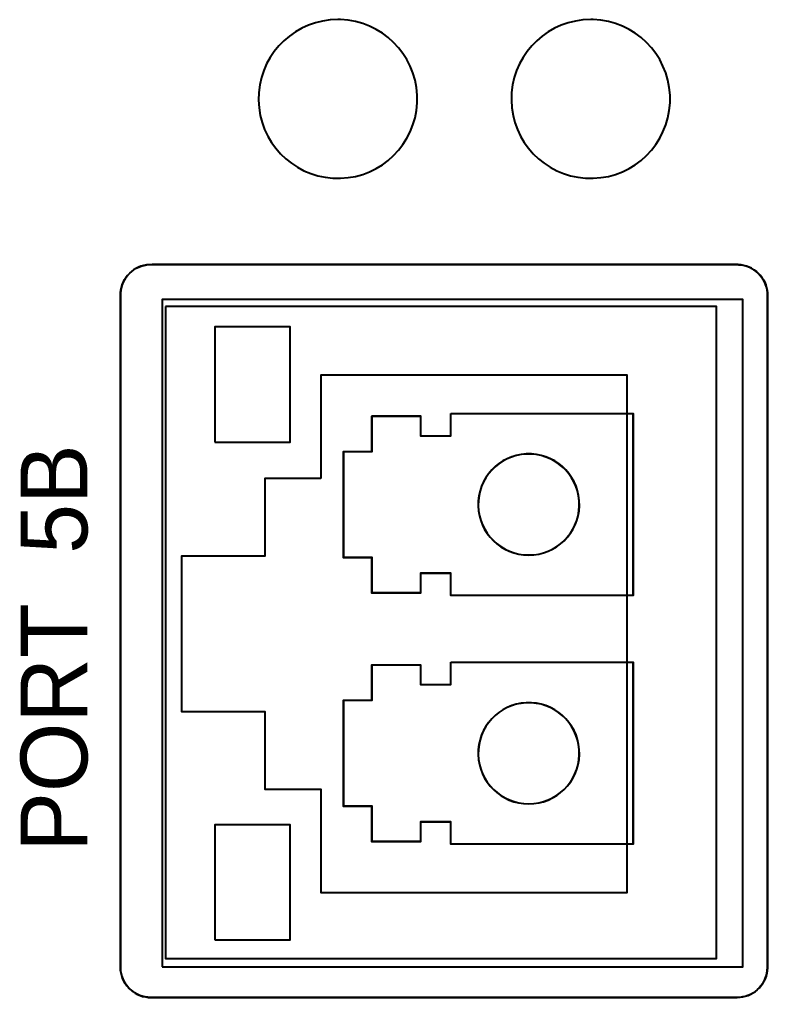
# Model space of a CAD drawing. Extents: x -11 to 35.7, y -8.8 to 26.3.
# Drawn here: x 20.531 to 21.27, y 7.213 to 8.181 of the extents above; entities that cross this region are included whole.
import ezdxf

# ---------------------------------------------------------------- set-up
doc = ezdxf.new("R2010")
doc.units = 0
doc.header["$MEASUREMENT"] = 0
for name, color, linetype in [('3_01___1__10-100BASE_T__A', 7, 'CONTINUOUS'), ('3_02___1__10-100BASE_T__EI', 7, 'CONTINUOUS'), ('3_03___1__100BASE_FX_MM_LC', 7, 'CONTINUOUS'), ('3_04___1__100BASE_FX_MM_LC', 7, 'CONTINUOUS'), ('3_05___2__10-100BASE_T__EI', 7, 'CONTINUOUS'), ('3_06___2__100BASE_FX_MM_LC', 7, 'CONTINUOUS'), ('3_07___1__10-100BASE_T___1', 7, 'CONTINUOUS'), ('3_08___1__10-100BASE_T___1', 7, 'CONTINUOUS'), ('3_09___2__10-100BASE_T___1', 7, 'CONTINUOUS'), ('3_10___2__100BASE_FX_MM_LC', 7, 'CONTINUOUS'), ('5_00_DWG', 7, 'CONTINUOUS')]:
    doc.layers.add(name, color=color, linetype=linetype)

msp = doc.modelspace()

# ---------------------------------------------------------------- linework, layer by layer
at = {"layer": '3_01___1__10-100BASE_T__A'}
msp.add_lwpolyline([(20.6605, 7.21347), (20.65763, 7.21361), (20.65483, 7.21401), (20.65213, 7.21465), (20.64953, 7.21554), (20.64704, 7.21665), (20.64468, 7.21798), (20.64245, 7.2195), (20.64038, 7.22122), (20.63846, 7.22311), (20.63673, 7.22516), (20.63518, 7.22737), (20.63383, 7.22972), (20.63269, 7.23219), (20.63177, 7.23478), (20.63109, 7.23747), (20.63066, 7.24025), (20.6305, 7.24311), (20.63049, 7.2485), (20.63049, 7.26564), (20.63049, 7.29339), (20.63049, 7.33018), (20.63049, 7.37441), (20.63049, 7.4245), (20.63049, 7.47886), (20.63049, 7.5359), (20.63049, 7.59403), (20.63049, 7.65167), (20.63049, 7.70722), (20.63049, 7.7591), (20.63049, 7.80571), (20.63049, 7.84548), (20.63049, 7.87681), (20.63049, 7.89811), (20.63049, 7.9078), (20.63057, 7.91038), (20.6309, 7.91319), (20.63149, 7.91592), (20.63232, 7.91854), (20.63337, 7.92106), (20.63465, 7.92346), (20.63612, 7.92572), (20.63779, 7.92783), (20.63964, 7.92979), (20.64165, 7.93157), (20.64382, 7.93317), (20.64614, 7.93457), (20.64858, 7.93576), (20.65114, 7.93673), (20.65381, 7.93747), (20.65657, 7.93796), (20.65941, 7.9382), (20.66276, 7.93822), (20.67517, 7.93822), (20.69719, 7.93822), (20.72743, 7.93822), (20.76451, 7.93822), (20.80705, 7.93822), (20.85366, 7.93822), (20.90295, 7.93822), (20.95355, 7.93822), (21.00405, 7.93822), (21.05308, 7.93822), (21.09926, 7.93822), (21.14119, 7.93822), (21.1775, 7.93822), (21.20679, 7.93822), (21.22768, 7.93822), (21.23879, 7.93822), (21.24169, 7.93818), (21.24453, 7.93792), (21.24728, 7.93739), (21.24994, 7.93662), (21.25249, 7.93562), (21.25492, 7.9344), (21.25721, 7.93298), (21.25936, 7.93136), (21.26136, 7.92955), (21.26318, 7.92758), (21.26482, 7.92544), (21.26627, 7.92317), (21.26752, 7.92075), (21.26855, 7.91822), (21.26934, 7.91558), (21.2699, 7.91284), (21.2702, 7.91002), (21.27025, 7.90727), (21.27025, 7.89605), (21.27025, 7.87341), (21.27025, 7.84094), (21.27025, 7.80023), (21.27025, 7.75287), (21.27025, 7.70044), (21.27025, 7.64455), (21.27025, 7.58676), (21.27025, 7.52868), (21.27025, 7.47189), (21.27025, 7.41798), (21.27025, 7.36853), (21.27025, 7.32514), (21.27025, 7.2894), (21.27025, 7.26288), (21.27025, 7.24719), (21.27024, 7.24275), (21.27004, 7.2399), (21.26958, 7.23713), (21.26887, 7.23445), (21.26793, 7.23187), (21.26677, 7.22942), (21.26539, 7.22709), (21.26382, 7.2249), (21.26206, 7.22286), (21.26013, 7.22099), (21.25803, 7.2193), (21.25579, 7.2178), (21.25341, 7.2165), (21.25091, 7.21542), (21.24829, 7.21456), (21.24557, 7.21394), (21.24277, 7.21358), (21.24016, 7.21347), (21.23307, 7.21347), (21.21568, 7.21347), (21.18938, 7.21347), (21.15554, 7.21347), (21.11555, 7.21347), (21.07081, 7.21347), (21.02268, 7.21347), (20.97257, 7.21347), (20.92185, 7.21347), (20.87191, 7.21347), (20.82413, 7.21347), (20.7799, 7.21347), (20.74061, 7.21347), (20.70764, 7.21347), (20.68237, 7.21347), (20.6662, 7.21347)], close=True, dxfattribs=at)
at = {"layer": '3_02___1__10-100BASE_T__EI'}
msp.add_lwpolyline([(21.24025, 7.21347), (21.24312, 7.21361), (21.24592, 7.21401), (21.24862, 7.21465), (21.25123, 7.21554), (21.25372, 7.21665), (21.25608, 7.21798), (21.2583, 7.2195), (21.26038, 7.22122), (21.26229, 7.22311), (21.26403, 7.22516), (21.26557, 7.22737), (21.26692, 7.22972), (21.26806, 7.23219), (21.26897, 7.23478), (21.26965, 7.23747), (21.27008, 7.24025), (21.27025, 7.24311), (21.27025, 7.2485), (21.27025, 7.26564), (21.27025, 7.29339), (21.27025, 7.33018), (21.27025, 7.37441), (21.27025, 7.4245), (21.27025, 7.47886), (21.27025, 7.5359), (21.27025, 7.59403), (21.27025, 7.65167), (21.27025, 7.70722), (21.27025, 7.7591), (21.27025, 7.80571), (21.27025, 7.84548), (21.27025, 7.87681), (21.27025, 7.89811), (21.27025, 7.9078), (21.27017, 7.91038), (21.26984, 7.91319), (21.26926, 7.91592), (21.26843, 7.91854), (21.26737, 7.92106), (21.2661, 7.92346), (21.26463, 7.92572), (21.26296, 7.92783), (21.26112, 7.92979), (21.2591, 7.93157), (21.25693, 7.93317), (21.25462, 7.93457), (21.25217, 7.93576), (21.24961, 7.93673), (21.24694, 7.93747), (21.24418, 7.93796), (21.24133, 7.9382), (21.23799, 7.93822), (21.22558, 7.93822), (21.20356, 7.93822), (21.17331, 7.93822), (21.13623, 7.93822), (21.09369, 7.93822), (21.04708, 7.93822), (20.99779, 7.93822), (20.9472, 7.93822), (20.89669, 7.93822), (20.84766, 7.93822), (20.80149, 7.93822), (20.75955, 7.93822), (20.72325, 7.93822), (20.69395, 7.93822), (20.67306, 7.93822), (20.66195, 7.93822), (20.65905, 7.93818), (20.65622, 7.93792), (20.65347, 7.93739), (20.65081, 7.93662), (20.64827, 7.93562), (20.64584, 7.9344), (20.64354, 7.93298), (20.64139, 7.93136), (20.6394, 7.92955), (20.63757, 7.92758), (20.63593, 7.92544), (20.63448, 7.92317), (20.63323, 7.92075), (20.6322, 7.91822), (20.6314, 7.91558), (20.63085, 7.91284), (20.63055, 7.91002), (20.63049, 7.90727), (20.63049, 7.89605), (20.63049, 7.87341), (20.63049, 7.84094), (20.63049, 7.80023), (20.63049, 7.75287), (20.63049, 7.70044), (20.63049, 7.64455), (20.63049, 7.58676), (20.63049, 7.52868), (20.63049, 7.47189), (20.63049, 7.41798), (20.63049, 7.36853), (20.63049, 7.32514), (20.63049, 7.2894), (20.63049, 7.26288), (20.63049, 7.24719), (20.6305, 7.24275), (20.6307, 7.2399), (20.63117, 7.23713), (20.63187, 7.23445), (20.63282, 7.23187), (20.63398, 7.22942), (20.63536, 7.22709), (20.63693, 7.2249), (20.63869, 7.22286), (20.64063, 7.22099), (20.64272, 7.2193), (20.64496, 7.2178), (20.64734, 7.2165), (20.64985, 7.21542), (20.65246, 7.21456), (20.65518, 7.21394), (20.65798, 7.21358), (20.66059, 7.21347), (20.66767, 7.21347), (20.68506, 7.21347), (20.71137, 7.21347), (20.7452, 7.21347), (20.78519, 7.21347), (20.82994, 7.21347), (20.87806, 7.21347), (20.92817, 7.21347), (20.97889, 7.21347), (21.02884, 7.21347), (21.07661, 7.21347), (21.12084, 7.21347), (21.16013, 7.21347), (21.19311, 7.21347), (21.21837, 7.21347), (21.23455, 7.21347)], close=True, dxfattribs=at)
at = {"layer": '3_03___1__100BASE_FX_MM_LC'}
msp.add_lwpolyline([(21.24025, 7.21347), (21.24312, 7.21361), (21.24592, 7.21401), (21.24862, 7.21465), (21.25123, 7.21554), (21.25372, 7.21665), (21.25608, 7.21798), (21.2583, 7.2195), (21.26038, 7.22122), (21.26229, 7.22311), (21.26403, 7.22516), (21.26557, 7.22737), (21.26692, 7.22972), (21.26806, 7.23219), (21.26897, 7.23478), (21.26965, 7.23747), (21.27008, 7.24025), (21.27025, 7.24311), (21.27025, 7.2485), (21.27025, 7.26564), (21.27025, 7.29339), (21.27025, 7.33018), (21.27025, 7.37441), (21.27025, 7.4245), (21.27025, 7.47886), (21.27025, 7.5359), (21.27025, 7.59403), (21.27025, 7.65167), (21.27025, 7.70722), (21.27025, 7.7591), (21.27025, 7.80571), (21.27025, 7.84548), (21.27025, 7.87681), (21.27025, 7.89811), (21.27025, 7.9078), (21.27017, 7.91038), (21.26984, 7.91319), (21.26926, 7.91592), (21.26843, 7.91854), (21.26737, 7.92106), (21.2661, 7.92346), (21.26463, 7.92572), (21.26296, 7.92783), (21.26112, 7.92979), (21.2591, 7.93157), (21.25693, 7.93317), (21.25462, 7.93457), (21.25217, 7.93576), (21.24961, 7.93673), (21.24694, 7.93747), (21.24418, 7.93796), (21.24133, 7.9382), (21.23799, 7.93822), (21.22558, 7.93822), (21.20356, 7.93822), (21.17331, 7.93822), (21.13623, 7.93822), (21.09369, 7.93822), (21.04708, 7.93822), (20.99779, 7.93822), (20.9472, 7.93822), (20.89669, 7.93822), (20.84766, 7.93822), (20.80149, 7.93822), (20.75955, 7.93822), (20.72325, 7.93822), (20.69395, 7.93822), (20.67306, 7.93822), (20.66195, 7.93822), (20.65905, 7.93818), (20.65622, 7.93792), (20.65347, 7.93739), (20.65081, 7.93662), (20.64827, 7.93562), (20.64584, 7.9344), (20.64354, 7.93298), (20.64139, 7.93136), (20.6394, 7.92955), (20.63757, 7.92758), (20.63593, 7.92544), (20.63448, 7.92317), (20.63323, 7.92075), (20.6322, 7.91822), (20.6314, 7.91558), (20.63085, 7.91284), (20.63055, 7.91002), (20.63049, 7.90727), (20.63049, 7.89605), (20.63049, 7.87341), (20.63049, 7.84094), (20.63049, 7.80023), (20.63049, 7.75287), (20.63049, 7.70044), (20.63049, 7.64455), (20.63049, 7.58676), (20.63049, 7.52868), (20.63049, 7.47189), (20.63049, 7.41798), (20.63049, 7.36853), (20.63049, 7.32514), (20.63049, 7.2894), (20.63049, 7.26288), (20.63049, 7.24719), (20.6305, 7.24275), (20.6307, 7.2399), (20.63117, 7.23713), (20.63187, 7.23445), (20.63282, 7.23187), (20.63398, 7.22942), (20.63536, 7.22709), (20.63693, 7.2249), (20.63869, 7.22286), (20.64063, 7.22099), (20.64272, 7.2193), (20.64496, 7.2178), (20.64734, 7.2165), (20.64985, 7.21542), (20.65246, 7.21456), (20.65518, 7.21394), (20.65798, 7.21358), (20.66059, 7.21347), (20.66767, 7.21347), (20.68506, 7.21347), (20.71137, 7.21347), (20.7452, 7.21347), (20.78519, 7.21347), (20.82994, 7.21347), (20.87806, 7.21347), (20.92817, 7.21347), (20.97889, 7.21347), (21.02884, 7.21347), (21.07661, 7.21347), (21.12084, 7.21347), (21.16013, 7.21347), (21.19311, 7.21347), (21.21837, 7.21347), (21.23455, 7.21347)], close=True, dxfattribs=at)
at = {"layer": '3_04___1__100BASE_FX_MM_LC'}
msp.add_lwpolyline([(21.24025, 7.21347), (21.24312, 7.21361), (21.24592, 7.21401), (21.24862, 7.21465), (21.25123, 7.21554), (21.25372, 7.21665), (21.25608, 7.21798), (21.2583, 7.2195), (21.26038, 7.22122), (21.26229, 7.22311), (21.26403, 7.22516), (21.26557, 7.22737), (21.26692, 7.22972), (21.26806, 7.23219), (21.26897, 7.23478), (21.26965, 7.23747), (21.27008, 7.24025), (21.27025, 7.24311), (21.27025, 7.2485), (21.27025, 7.26564), (21.27025, 7.29339), (21.27025, 7.33018), (21.27025, 7.37441), (21.27025, 7.4245), (21.27025, 7.47886), (21.27025, 7.5359), (21.27025, 7.59403), (21.27025, 7.65167), (21.27025, 7.70722), (21.27025, 7.7591), (21.27025, 7.80571), (21.27025, 7.84548), (21.27025, 7.87681), (21.27025, 7.89811), (21.27025, 7.9078), (21.27017, 7.91038), (21.26984, 7.91319), (21.26926, 7.91592), (21.26843, 7.91854), (21.26737, 7.92106), (21.2661, 7.92346), (21.26463, 7.92572), (21.26296, 7.92783), (21.26112, 7.92979), (21.2591, 7.93157), (21.25693, 7.93317), (21.25462, 7.93457), (21.25217, 7.93576), (21.24961, 7.93673), (21.24694, 7.93747), (21.24418, 7.93796), (21.24133, 7.9382), (21.23799, 7.93822), (21.22558, 7.93822), (21.20356, 7.93822), (21.17331, 7.93822), (21.13623, 7.93822), (21.09369, 7.93822), (21.04708, 7.93822), (20.99779, 7.93822), (20.9472, 7.93822), (20.89669, 7.93822), (20.84766, 7.93822), (20.80149, 7.93822), (20.75955, 7.93822), (20.72325, 7.93822), (20.69395, 7.93822), (20.67306, 7.93822), (20.66195, 7.93822), (20.65905, 7.93818), (20.65622, 7.93792), (20.65347, 7.93739), (20.65081, 7.93662), (20.64827, 7.93562), (20.64584, 7.9344), (20.64354, 7.93298), (20.64139, 7.93136), (20.6394, 7.92955), (20.63757, 7.92758), (20.63593, 7.92544), (20.63448, 7.92317), (20.63323, 7.92075), (20.6322, 7.91822), (20.6314, 7.91558), (20.63085, 7.91284), (20.63055, 7.91002), (20.63049, 7.90727), (20.63049, 7.89605), (20.63049, 7.87341), (20.63049, 7.84094), (20.63049, 7.80023), (20.63049, 7.75287), (20.63049, 7.70044), (20.63049, 7.64455), (20.63049, 7.58676), (20.63049, 7.52868), (20.63049, 7.47189), (20.63049, 7.41798), (20.63049, 7.36853), (20.63049, 7.32514), (20.63049, 7.2894), (20.63049, 7.26288), (20.63049, 7.24719), (20.6305, 7.24275), (20.6307, 7.2399), (20.63117, 7.23713), (20.63187, 7.23445), (20.63282, 7.23187), (20.63398, 7.22942), (20.63536, 7.22709), (20.63693, 7.2249), (20.63869, 7.22286), (20.64063, 7.22099), (20.64272, 7.2193), (20.64496, 7.2178), (20.64734, 7.2165), (20.64985, 7.21542), (20.65246, 7.21456), (20.65518, 7.21394), (20.65798, 7.21358), (20.66059, 7.21347), (20.66767, 7.21347), (20.68506, 7.21347), (20.71137, 7.21347), (20.7452, 7.21347), (20.78519, 7.21347), (20.82994, 7.21347), (20.87806, 7.21347), (20.92817, 7.21347), (20.97889, 7.21347), (21.02884, 7.21347), (21.07661, 7.21347), (21.12084, 7.21347), (21.16013, 7.21347), (21.19311, 7.21347), (21.21837, 7.21347), (21.23455, 7.21347)], close=True, dxfattribs=at)
at = {"layer": '3_05___2__10-100BASE_T__EI'}
for points in [[(20.67189, 7.2438), (21.24603, 7.2438), (21.24603, 7.90385), (20.67189, 7.90385), (20.67189, 7.2438)], [(20.72389, 7.7626), (20.79824, 7.7626), (20.79824, 7.87659), (20.72389, 7.87659), (20.72389, 7.7626)], [(20.82849, 7.72655), (20.77337, 7.72655), (20.77337, 7.64978), (20.69074, 7.64978), (20.69074, 7.49624), (20.77337, 7.49624), (20.77337, 7.41947), (20.82849, 7.41947), (20.82849, 7.3171), (21.13163, 7.3171), (21.13163, 7.82893), (20.82849, 7.82893), (20.82849, 7.72655)], [(20.72389, 7.27036), (20.79824, 7.27036), (20.79824, 7.38435), (20.72389, 7.38435), (20.72389, 7.27036)]]:
    msp.add_lwpolyline(points, dxfattribs=at)
at = {"layer": '3_06___2__100BASE_FX_MM_LC'}
for points in [[(20.67512, 7.89685), (20.67512, 7.2521), (21.2199, 7.2521), (21.2199, 7.89685), (20.67512, 7.89685)], [(20.95732, 7.79106), (21.13733, 7.79106), (21.13733, 7.61104), (20.95732, 7.61104), (20.95732, 7.63306), (20.92731, 7.63306), (20.92731, 7.61355), (20.87933, 7.61355), (20.87933, 7.64855), (20.8513, 7.64855), (20.8513, 7.75355), (20.87933, 7.75355), (20.87933, 7.78855), (20.92731, 7.78855), (20.92731, 7.76906), (20.95732, 7.76906), (20.95732, 7.79106)], [(20.95732, 7.54506), (21.13733, 7.54506), (21.13733, 7.36504), (20.95732, 7.36504), (20.95732, 7.38706), (20.92731, 7.38706), (20.92731, 7.36755), (20.87933, 7.36755), (20.87933, 7.40255), (20.8513, 7.40255), (20.8513, 7.50755), (20.87933, 7.50755), (20.87933, 7.54255), (20.92731, 7.54255), (20.92731, 7.52306), (20.95732, 7.52306), (20.95732, 7.54506)]]:
    msp.add_lwpolyline(points, dxfattribs=at)
for points in [[(21.03433, 7.65106), (21.03936, 7.65131), (21.04425, 7.65204), (21.04897, 7.65324), (21.0535, 7.65487), (21.05782, 7.65691), (21.0619, 7.65935), (21.06572, 7.66214), (21.06925, 7.66528), (21.07247, 7.66874), (21.07536, 7.67249), (21.07789, 7.6765), (21.08003, 7.68076), (21.08177, 7.68525), (21.08308, 7.68993), (21.08393, 7.69478), (21.08431, 7.69978), (21.08418, 7.70484), (21.08357, 7.70977), (21.08248, 7.71454), (21.08096, 7.71912), (21.07901, 7.7235), (21.07667, 7.72764), (21.07396, 7.73153), (21.0709, 7.73513), (21.06752, 7.73844), (21.06384, 7.74141), (21.05989, 7.74403), (21.05569, 7.74627), (21.05126, 7.74811), (21.04663, 7.74953), (21.04182, 7.7505), (21.03686, 7.75099), (21.0318, 7.75099), (21.02683, 7.7505), (21.02202, 7.74953), (21.01738, 7.74811), (21.01295, 7.74627), (21.00875, 7.74403), (21.00479, 7.74141), (21.00111, 7.73844), (20.99773, 7.73513), (20.99467, 7.73153), (20.99196, 7.72764), (20.98962, 7.7235), (20.98768, 7.71912), (20.98615, 7.71454), (20.98507, 7.70977), (20.98445, 7.70484), (20.98432, 7.69978), (20.9847, 7.69478), (20.98555, 7.68993), (20.98686, 7.68525), (20.9886, 7.68076), (20.99074, 7.6765), (20.99327, 7.67249), (20.99616, 7.66874), (20.99938, 7.66528), (21.00292, 7.66214), (21.00674, 7.65935), (21.01082, 7.65691), (21.01514, 7.65487), (21.01968, 7.65324), (21.0244, 7.65204), (21.02929, 7.65131)], [(21.03433, 7.40506), (21.03936, 7.40531), (21.04425, 7.40604), (21.04897, 7.40724), (21.0535, 7.40887), (21.05782, 7.41091), (21.0619, 7.41335), (21.06572, 7.41614), (21.06925, 7.41928), (21.07247, 7.42274), (21.07536, 7.42649), (21.07789, 7.4305), (21.08003, 7.43476), (21.08177, 7.43925), (21.08308, 7.44393), (21.08393, 7.44878), (21.08431, 7.45378), (21.08418, 7.45884), (21.08357, 7.46377), (21.08248, 7.46854), (21.08096, 7.47312), (21.07901, 7.4775), (21.07667, 7.48164), (21.07396, 7.48552), (21.0709, 7.48913), (21.06752, 7.49243), (21.06384, 7.4954), (21.05989, 7.49802), (21.05569, 7.50026), (21.05126, 7.5021), (21.04663, 7.50352), (21.04182, 7.50449), (21.03686, 7.50498), (21.0318, 7.50498), (21.02683, 7.50449), (21.02202, 7.50352), (21.01738, 7.5021), (21.01295, 7.50026), (21.00875, 7.49802), (21.00479, 7.4954), (21.00111, 7.49243), (20.99773, 7.48913), (20.99467, 7.48552), (20.99196, 7.48164), (20.98962, 7.4775), (20.98768, 7.47312), (20.98615, 7.46854), (20.98507, 7.46377), (20.98445, 7.45884), (20.98432, 7.45378), (20.9847, 7.44878), (20.98555, 7.44393), (20.98686, 7.43925), (20.9886, 7.43476), (20.99074, 7.4305), (20.99327, 7.42649), (20.99616, 7.42274), (20.99938, 7.41928), (21.00292, 7.41614), (21.00674, 7.41335), (21.01082, 7.41091), (21.01514, 7.40887), (21.01968, 7.40724), (21.0244, 7.40604), (21.02929, 7.40531)]]:
    msp.add_lwpolyline(points, close=True, dxfattribs=at)
at = {"layer": '3_07___1__10-100BASE_T___1'}
msp.add_lwpolyline([(20.6605, 7.21347), (20.65763, 7.21361), (20.65483, 7.21401), (20.65213, 7.21465), (20.64953, 7.21554), (20.64704, 7.21665), (20.64468, 7.21798), (20.64245, 7.2195), (20.64038, 7.22122), (20.63846, 7.22311), (20.63673, 7.22516), (20.63518, 7.22737), (20.63383, 7.22972), (20.63269, 7.23219), (20.63177, 7.23478), (20.63109, 7.23747), (20.63066, 7.24025), (20.6305, 7.24311), (20.63049, 7.2485), (20.63049, 7.26564), (20.63049, 7.29339), (20.63049, 7.33018), (20.63049, 7.37441), (20.63049, 7.4245), (20.63049, 7.47886), (20.63049, 7.5359), (20.63049, 7.59403), (20.63049, 7.65167), (20.63049, 7.70722), (20.63049, 7.7591), (20.63049, 7.80571), (20.63049, 7.84548), (20.63049, 7.87681), (20.63049, 7.89811), (20.63049, 7.9078), (20.63057, 7.91038), (20.6309, 7.91319), (20.63149, 7.91592), (20.63232, 7.91854), (20.63337, 7.92106), (20.63465, 7.92346), (20.63612, 7.92572), (20.63779, 7.92783), (20.63964, 7.92979), (20.64165, 7.93157), (20.64382, 7.93317), (20.64614, 7.93457), (20.64858, 7.93576), (20.65114, 7.93673), (20.65381, 7.93747), (20.65657, 7.93796), (20.65941, 7.9382), (20.66276, 7.93822), (20.67517, 7.93822), (20.69719, 7.93822), (20.72743, 7.93822), (20.76451, 7.93822), (20.80705, 7.93822), (20.85366, 7.93822), (20.90295, 7.93822), (20.95355, 7.93822), (21.00405, 7.93822), (21.05308, 7.93822), (21.09926, 7.93822), (21.14119, 7.93822), (21.1775, 7.93822), (21.20679, 7.93822), (21.22768, 7.93822), (21.23879, 7.93822), (21.24169, 7.93818), (21.24453, 7.93792), (21.24728, 7.93739), (21.24994, 7.93662), (21.25249, 7.93562), (21.25492, 7.9344), (21.25721, 7.93298), (21.25936, 7.93136), (21.26136, 7.92955), (21.26318, 7.92758), (21.26482, 7.92544), (21.26627, 7.92317), (21.26752, 7.92075), (21.26855, 7.91822), (21.26934, 7.91558), (21.2699, 7.91284), (21.2702, 7.91002), (21.27025, 7.90727), (21.27025, 7.89605), (21.27025, 7.87341), (21.27025, 7.84094), (21.27025, 7.80023), (21.27025, 7.75287), (21.27025, 7.70044), (21.27025, 7.64455), (21.27025, 7.58676), (21.27025, 7.52868), (21.27025, 7.47189), (21.27025, 7.41798), (21.27025, 7.36853), (21.27025, 7.32514), (21.27025, 7.2894), (21.27025, 7.26288), (21.27025, 7.24719), (21.27024, 7.24275), (21.27004, 7.2399), (21.26958, 7.23713), (21.26887, 7.23445), (21.26793, 7.23187), (21.26677, 7.22942), (21.26539, 7.22709), (21.26382, 7.2249), (21.26206, 7.22286), (21.26013, 7.22099), (21.25803, 7.2193), (21.25579, 7.2178), (21.25341, 7.2165), (21.25091, 7.21542), (21.24829, 7.21456), (21.24557, 7.21394), (21.24277, 7.21358), (21.24016, 7.21347), (21.23307, 7.21347), (21.21568, 7.21347), (21.18938, 7.21347), (21.15554, 7.21347), (21.11555, 7.21347), (21.07081, 7.21347), (21.02268, 7.21347), (20.97257, 7.21347), (20.92185, 7.21347), (20.87191, 7.21347), (20.82413, 7.21347), (20.7799, 7.21347), (20.74061, 7.21347), (20.70764, 7.21347), (20.68237, 7.21347), (20.6662, 7.21347)], close=True, dxfattribs=at)
at = {"layer": '3_08___1__10-100BASE_T___1'}
for points in [[(20.67498, 7.8967), (20.67498, 7.25195), (21.21977, 7.25195), (21.21977, 7.8967), (20.67498, 7.8967)], [(20.95718, 7.79091), (21.13722, 7.79091), (21.13722, 7.61089), (20.95718, 7.61089), (20.95718, 7.63291), (20.92718, 7.63291), (20.92718, 7.6134), (20.87919, 7.6134), (20.87919, 7.6484), (20.85117, 7.6484), (20.85117, 7.7534), (20.87919, 7.7534), (20.87919, 7.7884), (20.92718, 7.7884), (20.92718, 7.76891), (20.95718, 7.76891), (20.95718, 7.79091)], [(20.95718, 7.54491), (21.13722, 7.54491), (21.13722, 7.3649), (20.95718, 7.3649), (20.95718, 7.38691), (20.92718, 7.38691), (20.92718, 7.3674), (20.87919, 7.3674), (20.87919, 7.4024), (20.85117, 7.4024), (20.85117, 7.50741), (20.87919, 7.50741), (20.87919, 7.5424), (20.92718, 7.5424), (20.92718, 7.52291), (20.95718, 7.52291), (20.95718, 7.54491)]]:
    msp.add_lwpolyline(points, dxfattribs=at)
for points in [[(21.03422, 7.65091), (21.03925, 7.65116), (21.04414, 7.65189), (21.04886, 7.65309), (21.05339, 7.65472), (21.05771, 7.65676), (21.06179, 7.6592), (21.06561, 7.66199), (21.06914, 7.66513), (21.07236, 7.66859), (21.07525, 7.67234), (21.07778, 7.67635), (21.07993, 7.68061), (21.08166, 7.6851), (21.08297, 7.68978), (21.08383, 7.69463), (21.0842, 7.69963), (21.08407, 7.70469), (21.08346, 7.70962), (21.08237, 7.71439), (21.08085, 7.71897), (21.0789, 7.72335), (21.07656, 7.72749), (21.07385, 7.73138), (21.07079, 7.73499), (21.06741, 7.73829), (21.06374, 7.74126), (21.05978, 7.74388), (21.05558, 7.74612), (21.05115, 7.74796), (21.04652, 7.74938), (21.04171, 7.75035), (21.03675, 7.75085), (21.03169, 7.75085), (21.02672, 7.75035), (21.02191, 7.74938), (21.01727, 7.74796), (21.01284, 7.74612), (21.00864, 7.74388), (21.00468, 7.74126), (21.001, 7.73829), (20.99762, 7.73499), (20.99456, 7.73138), (20.99185, 7.72749), (20.98951, 7.72335), (20.98757, 7.71897), (20.98604, 7.71439), (20.98496, 7.70962), (20.98434, 7.70469), (20.98421, 7.69963), (20.98459, 7.69463), (20.98544, 7.68978), (20.98675, 7.6851), (20.98849, 7.68061), (20.99064, 7.67635), (20.99316, 7.67234), (20.99605, 7.66859), (20.99927, 7.66513), (21.00281, 7.66199), (21.00663, 7.6592), (21.01071, 7.65676), (21.01503, 7.65472), (21.01957, 7.65309), (21.02429, 7.65189), (21.02919, 7.65116)], [(21.03422, 7.40491), (21.03925, 7.40516), (21.04414, 7.40589), (21.04886, 7.40709), (21.05339, 7.40872), (21.05771, 7.41076), (21.06179, 7.4132), (21.06561, 7.416), (21.06914, 7.41913), (21.07236, 7.42259), (21.07525, 7.42634), (21.07778, 7.43035), (21.07993, 7.43462), (21.08166, 7.4391), (21.08297, 7.44378), (21.08383, 7.44863), (21.0842, 7.45363), (21.08407, 7.45869), (21.08346, 7.46362), (21.08237, 7.46839), (21.08085, 7.47297), (21.0789, 7.47735), (21.07656, 7.48149), (21.07385, 7.48538), (21.07079, 7.48898), (21.06741, 7.49228), (21.06374, 7.49525), (21.05978, 7.49787), (21.05558, 7.50011), (21.05115, 7.50195), (21.04652, 7.50337), (21.04171, 7.50434), (21.03675, 7.50483), (21.03169, 7.50483), (21.02672, 7.50434), (21.02191, 7.50337), (21.01727, 7.50195), (21.01284, 7.50011), (21.00864, 7.49787), (21.00468, 7.49525), (21.001, 7.49228), (20.99762, 7.48898), (20.99456, 7.48538), (20.99185, 7.48149), (20.98951, 7.47735), (20.98757, 7.47297), (20.98604, 7.46839), (20.98496, 7.46362), (20.98434, 7.45869), (20.98421, 7.45363), (20.98459, 7.44863), (20.98544, 7.44378), (20.98675, 7.4391), (20.98849, 7.43462), (20.99064, 7.43035), (20.99316, 7.42634), (20.99605, 7.42259), (20.99927, 7.41913), (21.00281, 7.416), (21.00663, 7.4132), (21.01071, 7.41076), (21.01503, 7.40872), (21.01957, 7.40709), (21.02429, 7.40589), (21.02919, 7.40516)]]:
    msp.add_lwpolyline(points, close=True, dxfattribs=at)
at = {"layer": '3_09___2__10-100BASE_T___1'}
for points in [[(20.67189, 7.2438), (21.24603, 7.2438), (21.24603, 7.90385), (20.67189, 7.90385), (20.67189, 7.2438)], [(20.72389, 7.7626), (20.79824, 7.7626), (20.79824, 7.87659), (20.72389, 7.87659), (20.72389, 7.7626)], [(20.82849, 7.72655), (20.77337, 7.72655), (20.77337, 7.64978), (20.69074, 7.64978), (20.69074, 7.49624), (20.77337, 7.49624), (20.77337, 7.41947), (20.82849, 7.41947), (20.82849, 7.3171), (21.13163, 7.3171), (21.13163, 7.82893), (20.82849, 7.82893), (20.82849, 7.72655)], [(20.72389, 7.27036), (20.79824, 7.27036), (20.79824, 7.38435), (20.72389, 7.38435), (20.72389, 7.27036)]]:
    msp.add_lwpolyline(points, dxfattribs=at)
at = {"layer": '3_10___2__100BASE_FX_MM_LC'}
for points in [[(20.67512, 7.89685), (20.67512, 7.2521), (21.2199, 7.2521), (21.2199, 7.89685), (20.67512, 7.89685)], [(20.95732, 7.79106), (21.13733, 7.79106), (21.13733, 7.61104), (20.95732, 7.61104), (20.95732, 7.63306), (20.92731, 7.63306), (20.92731, 7.61355), (20.87933, 7.61355), (20.87933, 7.64855), (20.8513, 7.64855), (20.8513, 7.75355), (20.87933, 7.75355), (20.87933, 7.78855), (20.92731, 7.78855), (20.92731, 7.76906), (20.95732, 7.76906), (20.95732, 7.79106)], [(20.95732, 7.54506), (21.13733, 7.54506), (21.13733, 7.36504), (20.95732, 7.36504), (20.95732, 7.38706), (20.92731, 7.38706), (20.92731, 7.36755), (20.87933, 7.36755), (20.87933, 7.40255), (20.8513, 7.40255), (20.8513, 7.50755), (20.87933, 7.50755), (20.87933, 7.54255), (20.92731, 7.54255), (20.92731, 7.52306), (20.95732, 7.52306), (20.95732, 7.54506)]]:
    msp.add_lwpolyline(points, dxfattribs=at)
for points in [[(21.03433, 7.65106), (21.03936, 7.65131), (21.04425, 7.65204), (21.04897, 7.65324), (21.0535, 7.65487), (21.05782, 7.65691), (21.0619, 7.65935), (21.06572, 7.66214), (21.06925, 7.66528), (21.07247, 7.66874), (21.07536, 7.67249), (21.07789, 7.6765), (21.08003, 7.68076), (21.08177, 7.68525), (21.08308, 7.68993), (21.08393, 7.69478), (21.08431, 7.69978), (21.08418, 7.70484), (21.08357, 7.70977), (21.08248, 7.71454), (21.08096, 7.71912), (21.07901, 7.7235), (21.07667, 7.72764), (21.07396, 7.73153), (21.0709, 7.73513), (21.06752, 7.73844), (21.06384, 7.74141), (21.05989, 7.74403), (21.05569, 7.74627), (21.05126, 7.74811), (21.04663, 7.74953), (21.04182, 7.7505), (21.03686, 7.75099), (21.0318, 7.75099), (21.02683, 7.7505), (21.02202, 7.74953), (21.01738, 7.74811), (21.01295, 7.74627), (21.00875, 7.74403), (21.00479, 7.74141), (21.00111, 7.73844), (20.99773, 7.73513), (20.99467, 7.73153), (20.99196, 7.72764), (20.98962, 7.7235), (20.98768, 7.71912), (20.98615, 7.71454), (20.98507, 7.70977), (20.98445, 7.70484), (20.98432, 7.69978), (20.9847, 7.69478), (20.98555, 7.68993), (20.98686, 7.68525), (20.9886, 7.68076), (20.99074, 7.6765), (20.99327, 7.67249), (20.99616, 7.66874), (20.99938, 7.66528), (21.00292, 7.66214), (21.00674, 7.65935), (21.01082, 7.65691), (21.01514, 7.65487), (21.01968, 7.65324), (21.0244, 7.65204), (21.02929, 7.65131)], [(21.03433, 7.40506), (21.03936, 7.40531), (21.04425, 7.40604), (21.04897, 7.40724), (21.0535, 7.40887), (21.05782, 7.41091), (21.0619, 7.41335), (21.06572, 7.41614), (21.06925, 7.41928), (21.07247, 7.42274), (21.07536, 7.42649), (21.07789, 7.4305), (21.08003, 7.43476), (21.08177, 7.43925), (21.08308, 7.44393), (21.08393, 7.44878), (21.08431, 7.45378), (21.08418, 7.45884), (21.08357, 7.46377), (21.08248, 7.46854), (21.08096, 7.47312), (21.07901, 7.4775), (21.07667, 7.48164), (21.07396, 7.48552), (21.0709, 7.48913), (21.06752, 7.49243), (21.06384, 7.4954), (21.05989, 7.49802), (21.05569, 7.50026), (21.05126, 7.5021), (21.04663, 7.50352), (21.04182, 7.50449), (21.03686, 7.50498), (21.0318, 7.50498), (21.02683, 7.50449), (21.02202, 7.50352), (21.01738, 7.5021), (21.01295, 7.50026), (21.00875, 7.49802), (21.00479, 7.4954), (21.00111, 7.49243), (20.99773, 7.48913), (20.99467, 7.48552), (20.99196, 7.48164), (20.98962, 7.4775), (20.98768, 7.47312), (20.98615, 7.46854), (20.98507, 7.46377), (20.98445, 7.45884), (20.98432, 7.45378), (20.9847, 7.44878), (20.98555, 7.44393), (20.98686, 7.43925), (20.9886, 7.43476), (20.99074, 7.4305), (20.99327, 7.42649), (20.99616, 7.42274), (20.99938, 7.41928), (21.00292, 7.41614), (21.00674, 7.41335), (21.01082, 7.41091), (21.01514, 7.40887), (21.01968, 7.40724), (21.0244, 7.40604), (21.02929, 7.40531)]]:
    msp.add_lwpolyline(points, close=True, dxfattribs=at)
at = {"layer": '5_00_DWG'}
for points in [[(20.8455, 8.18061), (20.83787, 8.18024), (20.83044, 8.17917), (20.82326, 8.17741), (20.81635, 8.17502), (20.80975, 8.17201), (20.8035, 8.16843), (20.79762, 8.16431), (20.79215, 8.15969), (20.78713, 8.15459), (20.78259, 8.14905), (20.77856, 8.1431), (20.77507, 8.13679), (20.77217, 8.13013), (20.76988, 8.12317), (20.76824, 8.11595), (20.76728, 8.10848), (20.76703, 8.10082), (20.76752, 8.09322), (20.76871, 8.08583), (20.77057, 8.07869), (20.77307, 8.07182), (20.77617, 8.06528), (20.77984, 8.05908), (20.78405, 8.05327), (20.78875, 8.04787), (20.79393, 8.04293), (20.79954, 8.03846), (20.80554, 8.03452), (20.81192, 8.03113), (20.81862, 8.02832), (20.82562, 8.02614), (20.83289, 8.02461), (20.84039, 8.02376), (20.84806, 8.02364), (20.85563, 8.02425), (20.86298, 8.02555), (20.87008, 8.02753), (20.87689, 8.03013), (20.88338, 8.03333), (20.88951, 8.03709), (20.89526, 8.04138), (20.90058, 8.04617), (20.90545, 8.05142), (20.90983, 8.0571), (20.91369, 8.06317), (20.91698, 8.06961), (20.91969, 8.07637), (20.92177, 8.08342), (20.92319, 8.09073), (20.92391, 8.09826), (20.92391, 8.10595), (20.92319, 8.11348), (20.92177, 8.12079), (20.91969, 8.12784), (20.91698, 8.1346), (20.91369, 8.14104), (20.90983, 8.14711), (20.90545, 8.15279), (20.90058, 8.15804), (20.89526, 8.16283), (20.88951, 8.16712), (20.88338, 8.17088), (20.87689, 8.17408), (20.87008, 8.17668), (20.86298, 8.17866), (20.85563, 8.17996), (20.84806, 8.18057), (20.8455, 8.18061), (20.8455, 8.18061), (20.8455, 8.18061), (20.8455, 8.18061), (20.8455, 8.18061), (20.8455, 8.18061), (20.8455, 8.18061), (20.8455, 8.18061), (20.8455, 8.18061), (20.8455, 8.18061), (20.8455, 8.18061), (20.8455, 8.18061), (20.8455, 8.18061), (20.8455, 8.18061), (20.8455, 8.18061), (20.8455, 8.18061), (20.8455, 8.18061), (20.8455, 8.18061), (20.8455, 8.18061), (20.8455, 8.18061), (20.8455, 8.18061), (20.8455, 8.18061), (20.8455, 8.18061), (20.8455, 8.18061), (20.8455, 8.18061), (20.8455, 8.18061), (20.8455, 8.18061), (20.8455, 8.18061), (20.8455, 8.18061), (20.8455, 8.18061), (20.8455, 8.18061), (20.8455, 8.18061), (20.8455, 8.18061)], [(21.0955, 8.18061), (21.08787, 8.18024), (21.08044, 8.17917), (21.07326, 8.17741), (21.06635, 8.17502), (21.05975, 8.17201), (21.0535, 8.16843), (21.04762, 8.16431), (21.04215, 8.15969), (21.03713, 8.15459), (21.03259, 8.14905), (21.02856, 8.1431), (21.02507, 8.13679), (21.02217, 8.13013), (21.01988, 8.12317), (21.01824, 8.11595), (21.01728, 8.10848), (21.01703, 8.10082), (21.01752, 8.09322), (21.01871, 8.08583), (21.02057, 8.07869), (21.02307, 8.07182), (21.02617, 8.06528), (21.02984, 8.05908), (21.03405, 8.05327), (21.03875, 8.04787), (21.04393, 8.04293), (21.04954, 8.03846), (21.05554, 8.03452), (21.06192, 8.03113), (21.06862, 8.02832), (21.07562, 8.02614), (21.08289, 8.02461), (21.09039, 8.02376), (21.09806, 8.02364), (21.10563, 8.02425), (21.11298, 8.02555), (21.12008, 8.02753), (21.12689, 8.03013), (21.13338, 8.03333), (21.13951, 8.03709), (21.14526, 8.04138), (21.15058, 8.04617), (21.15545, 8.05142), (21.15983, 8.0571), (21.16369, 8.06317), (21.16698, 8.06961), (21.16969, 8.07637), (21.17177, 8.08342), (21.17319, 8.09073), (21.17391, 8.09826), (21.17391, 8.10595), (21.17319, 8.11348), (21.17177, 8.12079), (21.16969, 8.12784), (21.16698, 8.1346), (21.16369, 8.14104), (21.15983, 8.14711), (21.15545, 8.15279), (21.15058, 8.15804), (21.14526, 8.16283), (21.13951, 8.16712), (21.13338, 8.17088), (21.12689, 8.17408), (21.12008, 8.17668), (21.11298, 8.17866), (21.10563, 8.17996), (21.09806, 8.18057), (21.0955, 8.18061), (21.0955, 8.18061), (21.0955, 8.18061), (21.0955, 8.18061), (21.0955, 8.18061), (21.0955, 8.18061), (21.0955, 8.18061), (21.0955, 8.18061), (21.0955, 8.18061), (21.0955, 8.18061), (21.0955, 8.18061), (21.0955, 8.18061), (21.0955, 8.18061), (21.0955, 8.18061), (21.0955, 8.18061), (21.0955, 8.18061), (21.0955, 8.18061), (21.0955, 8.18061), (21.0955, 8.18061), (21.0955, 8.18061), (21.0955, 8.18061), (21.0955, 8.18061), (21.0955, 8.18061), (21.0955, 8.18061), (21.0955, 8.18061), (21.0955, 8.18061), (21.0955, 8.18061), (21.0955, 8.18061), (21.0955, 8.18061), (21.0955, 8.18061), (21.0955, 8.18061), (21.0955, 8.18061), (21.0955, 8.18061)]]:
    msp.add_lwpolyline(points, close=True, dxfattribs=at)

# ---------------------------------------------------------------- texts
at = {"layer": '5_00_DWG', "insert": (20.5988, 7.35761), "char_height": 0.0661111, "attachment_point": 7, "rotation": 90}
msp.add_mtext('\\fInterstate-Regular|b0|i0|c0|p34;\\W1;PORT  5B', dxfattribs=at)

doc.saveas('drawing.dxf')
